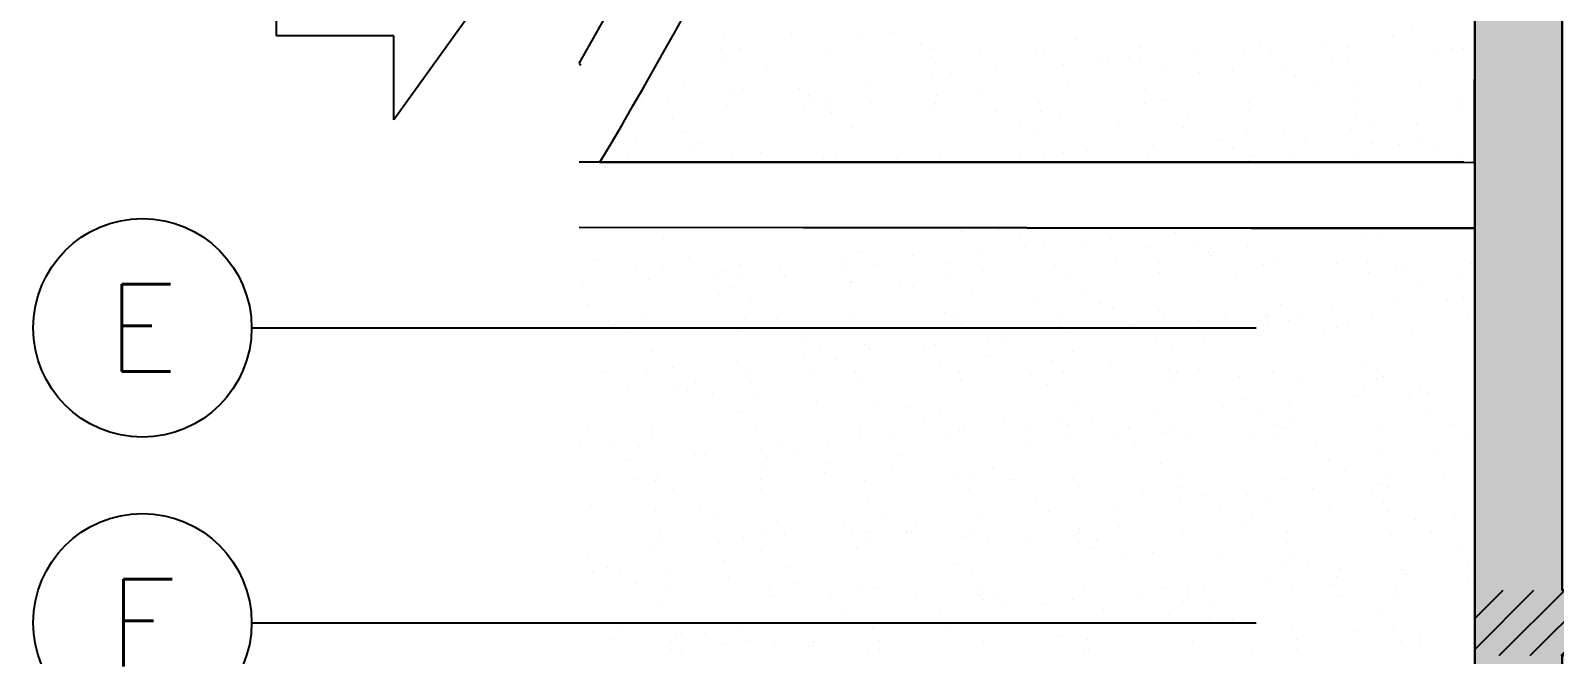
# Model space of a CAD drawing. Header units: millimetres. Extents: x 98 to 155, y -181 to 127.
# Drawn here: x 98.337 to 101.826, y 116.114 to 117.542 of the extents above; entities that cross this region are included whole.
import ezdxf
from ezdxf.enums import TextEntityAlignment as Align
from ezdxf.xclip import XClip

# ---------------------------------------------------------------- set-up
doc = ezdxf.new("R2010")
doc.units = ezdxf.units.MM
doc.header["$LTSCALE"] = 15
doc.header["$XCLIPFRAME"] = 2
for name, pattern in [('ACAD_ISO07W100', [3, 0, -3]), ('CENTER', [2, 1.25, -0.25, 0.25, -0.25]), ('HIDDEN', [0.375, 0.25, -0.125]), ('PHANTOM', [63.5, 31.75, -6.35, 6.35, -6.35, 6.35, -6.35]), ('PHANTOM2', [1.25, 0.625, -0.125, 0.125, -0.125, 0.125, -0.125])]:
    doc.linetypes.add(name, pattern=pattern)
doc.layers.get('0').update_dxf_attribs({"color": 250})
for name, color, linetype in [('A-CORTE', 250, 'CENTER'), ('A-EJES', 250, 'PHANTOM'), ('A-HATCH', 250, 'Continuous'), ('A-MURO BAJO', 250, 'Continuous'), ('A-PROYECCIONES', 250, 'HIDDEN'), ('A_60_HatchEstructuras', 250, 'Continuous'), ('DLP_VERDE', 250, 'Continuous'), ('MURO CF 60', 250, 'Continuous')]:
    doc.layers.add(name, color=color, linetype=linetype)
doc.layers.add('A-MUROS', color=252, linetype='Continuous', lineweight=30)
doc.layers.add('A_20_Estructuras', color=250, linetype='Continuous', lineweight=18)
doc.styles.add('R140', font='ariblk.ttf', dxfattribs={"height": 3.55})
doc.styles.add('R80', font='ARIALN.TTF', dxfattribs={"height": 2.03})
doc.styles.add('ROMANS', font='romans.shx', dxfattribs={"width": 0.8})

# ---------------------------------------------------------------- blocks, each defined once
blk = doc.blocks.new('*U107')
blk.add_line((0.1848, 0.7269), (-0.1848, -0.7269))
blk = doc.blocks.new('A$C9f73720c')
at = {"layer": 'A-MURO BAJO'}
for p, q in [((32.8654, 135.9376, 0), (33.3355, 138.0382, 0)), ((32.7102, 135.9456, 0), (33.1708, 137.9891, 0)), ((29.5513, 136.6548, 0), (32.7102, 135.9456, 0))]:
    blk.add_line(p, q, dxfattribs=at)
at = {"layer": 'A-MURO BAJO', "ltscale": 0.5}
blk.add_line((32.8592, 135.9133, 0), (35.7117, 135.2749, 0), dxfattribs=at)
for radius, start, end in [(10.95, 226.06341, 255.73466), (11.1, 226.53294, 242.9345)]:
    blk.add_arc((40.9333, 145.9234, 0), radius, start, end, dxfattribs=at)
at = {"layer": 'A-PROYECCIONES'}
blk.add_line((33.8842, 139.5869), (31.5046, 137.76), dxfattribs=at)
at = {"layer": 'A-PROYECCIONES', "linetype": 'Continuous'}
blk.add_arc((40.9333, 145.9234), 10.2, 225.13454, 255.73466, dxfattribs=at)
at = {"layer": 'DLP_VERDE', "linetype": 'Continuous'}
for p, q in [((32.2257, 138.0819), (32.2257, 138.0819)), ((32.3855, 138.0889), (32.3855, 138.0889)), ((32.43, 138.0909), (32.43, 138.0909)), ((32.537, 138.0605), (32.537, 138.0605)), ((32.2425, 138.0528), (32.2425, 138.0528)), ((32.3719, 138.0297), (32.3719, 138.0297)), ((32.3887, 138.0535), (32.3887, 138.0535)), ((32.6805, 138.0523), (32.6805, 138.0523)), ((32.7084, 138.0285), (32.7084, 138.0285)), ((32.3375, 137.9982), (32.3375, 137.9982)), ((32.1711, 137.9523), (32.1711, 137.9523)), ((32.6547, 137.9793), (32.6547, 137.9793)), ((32.8252, 137.9588), (32.8252, 137.9588)), ((32.985, 137.9658), (32.985, 137.9658)), ((33.0294, 137.9677), (33.0294, 137.9677)), ((32.1591, 137.9297), (32.1591, 137.9297)), ((32.1931, 137.9494), (32.1931, 137.9494)), ((32.2018, 137.9239), (32.2018, 137.9239)), ((32.2035, 137.9317), (32.2035, 137.9317)), ((32.2837, 137.9489), (32.2837, 137.9489)), ((32.3121, 137.9337), (32.3121, 137.9337)), ((32.4122, 137.9408), (32.4122, 137.9408)), ((32.4161, 137.92), (32.4161, 137.92)), ((32.572, 137.9478), (32.572, 137.9478)), ((32.6165, 137.9497), (32.6165, 137.9497)), ((32.6399, 137.9234), (32.6399, 137.9234)), ((32.9358, 137.9274), (32.9358, 137.9274)), ((33.0779, 137.9229), (33.0779, 137.9229)), ((32.3453, 137.9157), (32.3453, 137.9157)), ((32.4381, 137.9171), (32.4381, 137.9171)), ((32.4916, 137.9164), (32.4916, 137.9164)), ((32.5571, 137.9015), (32.5571, 137.9015)), ((32.5649, 137.897), (32.5649, 137.897)), ((32.6611, 137.8878), (32.6611, 137.8878)), ((32.6831, 137.8849), (32.6831, 137.8849)), ((32.7833, 137.9152), (32.7833, 137.9152)), ((32.9014, 137.8959), (32.9014, 137.8959)), ((32.9296, 137.9158), (32.9296, 137.9158)), ((32.1939, 137.8666), (32.1939, 137.8666)), ((32.5304, 137.8655), (32.5304, 137.8655)), ((32.8021, 137.8692), (32.8021, 137.8692)), ((32.9061, 137.8555), (32.9061, 137.8555)), ((32.9282, 137.8526), (32.9282, 137.8526)), ((32.1595, 137.8351), (32.1595, 137.8351)), ((32.4767, 137.8162), (32.4767, 137.8162)), ((32.8476, 137.8466), (32.8476, 137.8466)), ((33.0117, 137.8176), (33.0117, 137.8176)), ((33.0472, 137.8369), (33.0472, 137.8369)), ((32.1564, 137.7798), (32.1564, 137.7798)), ((32.1857, 137.7816), (32.1857, 137.7816)), ((32.3047, 137.7868), (32.3047, 137.7868)), ((32.3456, 137.7885), (32.3456, 137.7885)), ((32.39, 137.7905), (32.39, 137.7905)), ((32.4481, 137.7786), (32.4481, 137.7786)), ((32.5944, 137.7793), (32.5944, 137.7793)), ((32.5987, 137.7996), (32.5987, 137.7996)), ((32.7427, 137.7863), (32.7427, 137.7863)), ((32.7585, 137.8066), (32.7585, 137.8066)), ((32.803, 137.8085), (32.803, 137.8085)), ((32.8862, 137.7781), (32.8862, 137.7781)), ((33.0325, 137.7787), (33.0325, 137.7787)), ((33.2922, 137.8047), (33.2922, 137.8047)), ((32.7578, 137.7643), (32.7578, 137.7643)), ((33.0944, 137.7632), (33.0944, 137.7632)), ((33.3242, 137.7775), (33.3242, 137.7775)), ((33.4115, 137.7443), (33.4115, 137.7443)), ((32.1379, 137.7165), (32.1379, 137.7165)), ((32.3869, 137.734), (32.3869, 137.734)), ((32.7234, 137.7328), (32.7234, 137.7328)), ((33.0406, 137.7139), (33.0406, 137.7139)), ((32.2419, 137.7028), (32.2419, 137.7028)), ((32.264, 137.6999), (32.264, 137.6999)), ((32.3525, 137.7024), (32.3525, 137.7024)), ((32.3829, 137.6843), (32.3829, 137.6843)), ((32.6697, 137.6835), (32.6697, 137.6835)), ((33.358, 137.6834), (33.358, 137.6834)), ((33.4024, 137.6854), (33.4024, 137.6854)), ((32.1129, 137.642), (32.1129, 137.642)), ((32.2592, 137.6427), (32.2592, 137.6427)), ((32.2988, 137.6532), (32.2988, 137.6532)), ((32.3722, 137.6404), (32.3722, 137.6404)), ((32.4075, 137.6497), (32.4075, 137.6497)), ((32.4869, 137.6706), (32.4869, 137.6706)), ((32.509, 137.6677), (32.509, 137.6677)), ((32.5321, 137.6474), (32.5321, 137.6474)), ((32.551, 137.6415), (32.551, 137.6415)), ((32.5765, 137.6493), (32.5765, 137.6493)), ((32.628, 137.652), (32.628, 137.652)), ((32.6973, 137.6422), (32.6973, 137.6422)), ((32.732, 137.6383), (32.732, 137.6383)), ((32.7852, 137.6584), (32.7852, 137.6584)), ((32.8455, 137.6492), (32.8455, 137.6492)), ((32.945, 137.6654), (32.945, 137.6654)), ((32.989, 137.641), (32.989, 137.641)), ((32.9895, 137.6673), (32.9895, 137.6673)), ((33.2836, 137.6487), (33.2836, 137.6487)), ((33.3217, 137.662), (33.3217, 137.662)), ((33.427, 137.6404), (33.427, 137.6404)), ((32.1191, 137.6293), (32.1191, 137.6293)), ((32.1635, 137.6313), (32.1635, 137.6313)), ((32.754, 137.6354), (32.754, 137.6354)), ((32.873, 137.6197), (32.873, 137.6197)), ((32.9508, 137.6316), (32.9508, 137.6316)), ((32.977, 137.6061), (32.977, 137.6061)), ((33.2873, 137.6305), (33.2873, 137.6305)), ((32.209, 137.5709), (32.209, 137.5709)), ((32.5455, 137.5697), (32.5455, 137.5697)), ((32.5799, 137.6013), (32.5799, 137.6013)), ((32.9164, 137.6001), (32.9164, 137.6001)), ((32.999, 137.6032), (32.999, 137.6032)), ((33.2336, 137.5812), (33.2336, 137.5812)), ((33.2441, 137.5709), (33.2441, 137.5709)), ((32.1745, 137.5394), (32.1745, 137.5394)), ((32.8627, 137.5508), (32.8627, 137.5508)), ((33.3631, 137.5552), (33.3631, 137.5552)), ((33.3847, 137.5353), (33.3847, 137.5353)), ((33.4671, 137.5415), (33.4671, 137.5415)), ((33.4891, 137.5386), (33.4891, 137.5386)), ((32.0723, 137.5131), (32.0723, 137.5131)), ((32.2158, 137.5049), (32.2158, 137.5049)), ((32.3621, 137.5056), (32.3621, 137.5056)), ((32.4917, 137.5205), (32.4917, 137.5205)), ((32.5103, 137.5126), (32.5103, 137.5126)), ((32.5587, 137.4992), (32.5587, 137.4992)), ((32.6538, 137.5044), (32.6538, 137.5044)), ((32.7186, 137.5062), (32.7186, 137.5062)), ((32.763, 137.5081), (32.763, 137.5081)), ((32.8001, 137.5051), (32.8001, 137.5051)), ((32.9484, 137.5121), (32.9484, 137.5121)), ((32.9717, 137.5173), (32.9717, 137.5173)), ((33.2381, 137.5045), (33.2381, 137.5045)), ((33.3864, 137.5116), (33.3864, 137.5116)), ((33.5147, 137.5293), (33.5147, 137.5293)), ((32.0678, 137.4856), (32.0678, 137.4856)), ((32.0898, 137.4827), (32.0898, 137.4827)), ((32.1208, 137.4901), (32.1208, 137.4901)), ((32.1457, 137.4812), (32.1457, 137.4812)), ((32.2088, 137.4671), (32.2088, 137.4671)), ((32.3056, 137.4882), (32.3056, 137.4882)), ((32.35, 137.4901), (32.35, 137.4901)), ((32.7729, 137.4686), (32.7729, 137.4686)), ((33.4803, 137.4978), (33.4803, 137.4978)), ((32.3128, 137.4534), (32.3128, 137.4534)), ((32.3348, 137.4505), (32.3348, 137.4505)), ((32.4019, 137.4382), (32.4019, 137.4382)), ((32.4538, 137.4348), (32.4538, 137.4348)), ((32.7384, 137.437), (32.7384, 137.437)), ((33.4266, 137.4485), (33.4266, 137.4485)), ((32.3675, 137.4067), (32.3675, 137.4067)), ((32.5578, 137.4211), (32.5578, 137.4211)), ((32.5799, 137.4182), (32.5799, 137.4182)), ((32.6988, 137.4025), (32.6988, 137.4025)), ((32.1751, 137.376), (32.1751, 137.376)), ((32.3186, 137.3678), (32.3186, 137.3678)), ((32.4649, 137.3685), (32.4649, 137.3685)), ((32.6132, 137.3755), (32.6132, 137.3755)), ((32.6847, 137.3878), (32.6847, 137.3878)), ((32.7567, 137.3673), (32.7567, 137.3673)), ((32.8028, 137.3889), (32.8028, 137.3889)), ((32.8249, 137.386), (32.8249, 137.386)), ((32.9029, 137.368), (32.9029, 137.368)), ((32.9051, 137.365), (32.9051, 137.365)), ((32.9439, 137.3703), (32.9439, 137.3703)), ((32.9495, 137.367), (32.9495, 137.367)), ((33.1947, 137.3668), (33.1947, 137.3668)), ((33.318, 137.3831), (33.318, 137.3831)), ((33.3368, 137.3662), (33.3368, 137.3662)), ((33.341, 137.3674), (33.341, 137.3674)), ((33.3625, 137.385), (33.3625, 137.385)), ((33.4892, 137.3745), (33.4892, 137.3745)), ((32.0791, 137.329), (32.0791, 137.329)), ((32.1235, 137.3309), (32.1235, 137.3309)), ((32.3138, 137.3574), (32.3138, 137.3574)), ((32.3322, 137.34), (32.3322, 137.34)), ((32.4921, 137.347), (32.4921, 137.347)), ((32.5365, 137.3489), (32.5365, 137.3489)), ((32.7452, 137.358), (32.7452, 137.358)), ((32.9658, 137.3359), (32.9658, 137.3359)), ((33.1889, 137.338), (33.1889, 137.338)), ((33.2929, 137.3243), (33.2929, 137.3243)), ((33.3024, 137.3347), (33.3024, 137.3347)), ((32.5949, 137.3055), (32.5949, 137.3055)), ((32.9314, 137.3043), (32.9314, 137.3043)), ((33.3149, 137.3214), (33.3149, 137.3214)), ((33.4339, 137.3058), (33.4339, 137.3058)), ((32.224, 137.2751), (32.224, 137.2751)), ((32.5605, 137.274), (32.5605, 137.274)), ((32.8777, 137.2551), (32.8777, 137.2551)), ((33.2486, 137.2855), (33.2486, 137.2855)), ((32.0346, 137.2499), (32.0346, 137.2499)), ((32.1297, 137.2319), (32.1297, 137.2319)), ((32.1386, 137.2362), (32.1386, 137.2362)), ((32.1607, 137.2333), (32.1607, 137.2333)), ((32.1896, 137.2436), (32.1896, 137.2436)), ((32.278, 137.2389), (32.278, 137.2389)), ((32.4215, 137.2307), (32.4215, 137.2307)), ((32.5068, 137.2247), (32.5068, 137.2247)), ((32.5677, 137.2314), (32.5677, 137.2314)), ((32.716, 137.2384), (32.716, 137.2384)), ((32.8595, 137.2302), (32.8595, 137.2302)), ((33.2975, 137.2296), (33.2975, 137.2296)), ((33.3447, 137.2349), (33.3447, 137.2349)), ((33.4438, 137.2303), (33.4438, 137.2303)), ((32.1358, 137.1944), (32.1358, 137.1944)), ((32.2656, 137.1878), (32.2656, 137.1878)), ((32.2797, 137.2176), (32.2797, 137.2176)), ((32.31, 137.1897), (32.31, 137.1897)), ((32.3837, 137.2039), (32.3837, 137.2039)), ((32.4057, 137.201), (32.4057, 137.201)), ((32.5187, 137.1988), (32.5187, 137.1988)), ((32.5247, 137.1853), (32.5247, 137.1853)), ((32.6786, 137.2058), (32.6786, 137.2058)), ((32.723, 137.2078), (32.723, 137.2078)), ((32.9317, 137.2169), (32.9317, 137.2169)), ((33.1588, 137.2032), (33.1588, 137.2032)), ((32.1057, 137.1808), (32.1057, 137.1808)), ((32.6287, 137.1717), (32.6287, 137.1717)), ((32.6507, 137.1688), (32.6507, 137.1688)), ((32.7697, 137.1531), (32.7697, 137.1531)), ((32.7879, 137.1728), (32.7879, 137.1728)), ((33.4416, 137.1528), (33.4416, 137.1528)), ((32.417, 137.1424), (32.417, 137.1424)), ((32.7535, 137.1413), (32.7535, 137.1413)), ((32.8737, 137.1394), (32.8737, 137.1394)), ((32.8957, 137.1365), (32.8957, 137.1365)), ((32.0116, 137.0805), (32.0116, 137.0805)), ((32.046, 137.1121), (32.046, 137.1121)), ((32.0863, 137.0941), (32.0863, 137.0941)), ((32.2325, 137.0948), (32.2325, 137.0948)), ((32.3808, 137.1018), (32.3808, 137.1018)), ((32.3825, 137.1109), (32.3825, 137.1109)), ((32.5243, 137.0936), (32.5243, 137.0936)), ((32.6706, 137.0943), (32.6706, 137.0943)), ((32.6997, 137.092), (32.6997, 137.092)), ((32.8189, 137.1013), (32.8189, 137.1013)), ((32.9623, 137.0931), (32.9623, 137.0931)), ((33.1408, 137.1042), (33.1408, 137.1042)), ((33.2569, 137.1008), (33.2569, 137.1008)), ((33.2598, 137.0886), (33.2598, 137.0886)), ((33.2781, 137.0827), (33.2781, 137.0827)), ((33.3225, 137.0846), (33.3225, 137.0846)), ((33.4004, 137.0925), (33.4004, 137.0925)), ((32.3288, 137.0617), (32.3288, 137.0617)), ((32.4521, 137.0466), (32.4521, 137.0466)), ((32.4965, 137.0486), (32.4965, 137.0486)), ((32.7052, 137.0577), (32.7052, 137.0577)), ((32.8651, 137.0646), (32.8651, 137.0646)), ((32.9095, 137.0666), (32.9095, 137.0666)), ((33.3518, 137.0705), (33.3518, 137.0705)), ((33.3638, 137.0749), (33.3638, 137.0749)), ((33.3858, 137.072), (33.3858, 137.072)), ((31.9579, 137.0313), (31.9579, 137.0313)), ((31.9645, 137.019), (31.9645, 137.019)), ((31.9865, 137.0161), (31.9865, 137.0161)), ((32.0391, 137.0286), (32.0391, 137.0286)), ((32.0835, 137.0305), (32.0835, 137.0305)), ((32.2922, 137.0396), (32.2922, 137.0396)), ((33.3174, 137.0389), (33.3174, 137.0389)), ((32.1055, 137.0004), (32.1055, 137.0004)), ((32.2095, 136.9867), (32.2095, 136.9867)), ((32.2315, 136.9838), (32.2315, 136.9838)), ((32.239, 136.9794), (32.239, 136.9794)), ((32.5755, 136.9782), (32.5755, 136.9782)), ((32.6099, 137.0097), (32.6099, 137.0097)), ((32.9464, 137.0086), (32.9464, 137.0086)), ((33.2636, 136.9897), (33.2636, 136.9897)), ((32.0456, 136.9653), (32.0456, 136.9653)), ((32.1891, 136.957), (32.1891, 136.957)), ((32.2046, 136.9478), (32.2046, 136.9478)), ((32.3354, 136.9577), (32.3354, 136.9577)), ((32.3505, 136.9681), (32.3505, 136.9681)), ((32.4545, 136.9545), (32.4545, 136.9545)), ((32.4766, 136.9516), (32.4766, 136.9516)), ((32.4837, 136.9647), (32.4837, 136.9647)), ((32.6271, 136.9565), (32.6271, 136.9565)), ((32.7734, 136.9572), (32.7734, 136.9572)), ((32.8927, 136.9593), (32.8927, 136.9593)), ((32.9217, 136.9642), (32.9217, 136.9642)), ((33.2114, 136.9566), (33.2114, 136.9566)), ((33.3597, 136.9637), (33.3597, 136.9637)), ((32.5218, 136.929), (32.5218, 136.929)), ((32.5955, 136.9359), (32.5955, 136.9359)), ((32.6386, 136.9054), (32.6386, 136.9054)), ((32.683, 136.9074), (32.683, 136.9074)), ((32.6996, 136.9222), (32.6996, 136.9222)), ((32.7216, 136.9193), (32.7216, 136.9193)), ((32.8917, 136.9165), (32.8917, 136.9165)), ((33.096, 136.9254), (33.096, 136.9254)), ((33.1738, 136.9074), (33.1738, 136.9074)), ((33.3047, 136.9345), (33.3047, 136.9345)), ((32.0657, 136.8804), (32.0657, 136.8804)), ((32.1508, 136.8986), (32.1508, 136.8986)), ((32.2256, 136.8874), (32.2256, 136.8874)), ((32.27, 136.8894), (32.27, 136.8894)), ((32.4787, 136.8985), (32.4787, 136.8985)), ((32.8029, 136.877), (32.8029, 136.877)), ((32.8406, 136.9036), (32.8406, 136.9036)), ((33.0856, 136.8714), (33.0856, 136.8714)), ((33.1394, 136.8759), (33.1394, 136.8759)), ((32.432, 136.8467), (32.432, 136.8467)), ((32.7685, 136.8455), (32.7685, 136.8455)), ((33.1896, 136.8577), (33.1896, 136.8577)), ((33.2116, 136.8548), (33.2116, 136.8548)), ((33.3306, 136.8391), (33.3306, 136.8391)), ((32.0002, 136.8211), (32.0002, 136.8211)), ((32.0611, 136.8163), (32.0611, 136.8163)), ((32.1485, 136.8281), (32.1485, 136.8281)), ((32.2919, 136.8199), (32.2919, 136.8199)), ((32.3976, 136.8151), (32.3976, 136.8151)), ((32.4382, 136.8206), (32.4382, 136.8206)), ((32.5865, 136.8276), (32.5865, 136.8276)), ((32.73, 136.8194), (32.73, 136.8194)), ((32.8762, 136.8201), (32.8762, 136.8201)), ((33.0857, 136.8266), (33.0857, 136.8266)), ((33.168, 136.8189), (33.168, 136.8189)), ((33.3143, 136.8195), (33.3143, 136.8195)), ((31.9313, 136.7832), (31.9313, 136.7832)), ((32.0266, 136.7848), (32.0266, 136.7848)), ((32.0353, 136.7695), (32.0353, 136.7695)), ((32.0574, 136.7666), (32.0574, 136.7666)), ((32.3438, 136.7659), (32.3438, 136.7659)), ((32.7148, 136.7963), (32.7148, 136.7963)), ((32.8695, 136.7662), (32.8695, 136.7662)), ((33.0782, 136.7753), (33.0782, 136.7753)), ((33.2381, 136.7823), (33.2381, 136.7823)), ((33.2825, 136.7842), (33.2825, 136.7842)), ((31.9729, 136.7355), (31.9729, 136.7355)), ((32.1764, 136.7509), (32.1764, 136.7509)), ((32.2522, 136.7393), (32.2522, 136.7393)), ((32.2804, 136.7373), (32.2804, 136.7373)), ((32.3024, 136.7344), (32.3024, 136.7344)), ((32.4121, 136.7462), (32.4121, 136.7462)), ((32.4565, 136.7482), (32.4565, 136.7482)), ((32.6652, 136.7573), (32.6652, 136.7573)), ((32.8251, 136.7643), (32.8251, 136.7643)), ((33.3324, 136.7432), (33.3324, 136.7432)), ((31.9991, 136.7282), (31.9991, 136.7282)), ((32.0435, 136.7301), (32.0435, 136.7301)), ((32.4214, 136.7187), (32.4214, 136.7187)), ((32.5254, 136.705), (32.5254, 136.705)), ((32.5474, 136.7021), (32.5474, 136.7021)), ((32.625, 136.714), (32.625, 136.714)), ((31.9567, 136.6833), (31.9567, 136.6833)), ((32.103, 136.684), (32.103, 136.684)), ((32.2513, 136.691), (32.2513, 136.691)), ((32.254, 136.6836), (32.254, 136.6836)), ((32.3948, 136.6828), (32.3948, 136.6828)), ((32.5411, 136.6835), (32.5411, 136.6835)), ((32.5905, 136.6824), (32.5905, 136.6824)), ((32.6664, 136.6864), (32.6664, 136.6864)), ((32.6893, 136.6905), (32.6893, 136.6905)), ((32.7704, 136.6727), (32.7704, 136.6727)), ((32.7925, 136.6698), (32.7925, 136.6698)), ((32.8328, 136.6823), (32.8328, 136.6823)), ((33.1274, 136.69), (33.1274, 136.69)), ((33.2708, 136.6818), (33.2708, 136.6818)), ((33.2787, 136.6939), (33.2787, 136.6939)), ((31.8831, 136.6532), (31.8831, 136.6532)), ((32.2196, 136.6521), (32.2196, 136.6521)), ((32.5368, 136.6332), (32.5368, 136.6332)), ((33.0375, 136.6376), (33.0375, 136.6376)), ((33.2647, 136.6341), (33.2647, 136.6341)), ((32.1659, 136.6028), (32.1659, 136.6028)), ((32.4387, 136.5981), (32.4387, 136.5981)), ((32.5986, 136.6051), (32.5986, 136.6051)), ((32.643, 136.607), (32.643, 136.607)), ((32.8517, 136.6161), (32.8517, 136.6161)), ((33.056, 136.625), (33.056, 136.625)), ((33.1565, 136.6219), (33.1565, 136.6219)), ((33.1889, 136.6117), (33.1889, 136.6117)), ((33.2605, 136.6082), (33.2605, 136.6082)), ((33.2825, 136.6053), (33.2825, 136.6053)), ((32.0257, 136.5801), (32.0257, 136.5801)), ((32.1856, 136.587), (32.1856, 136.587)), ((32.23, 136.589), (32.23, 136.589)), ((32.8179, 136.5813), (32.8179, 136.5813)), ((33.1544, 136.5801), (33.1544, 136.5801)), ((31.8612, 136.5523), (31.8612, 136.5523)), ((31.8832, 136.5494), (31.8832, 136.5494)), ((31.9161, 136.5545), (31.9161, 136.5545)), ((32.0022, 136.5337), (32.0022, 136.5337)), ((32.0596, 136.5462), (32.0596, 136.5462)), ((32.2059, 136.5469), (32.2059, 136.5469)), ((32.3541, 136.5539), (32.3541, 136.5539)), ((32.447, 136.5509), (32.447, 136.5509)), ((32.4976, 136.5457), (32.4976, 136.5457)), ((32.6439, 136.5464), (32.6439, 136.5464)), ((32.7835, 136.5498), (32.7835, 136.5498)), ((32.7922, 136.5534), (32.7922, 136.5534)), ((33.0819, 136.5459), (33.0819, 136.5459)), ((33.1007, 136.5309), (33.1007, 136.5309)), ((33.2302, 136.5529), (33.2302, 136.5529)), ((32.0417, 136.489), (32.0417, 136.489)), ((32.0761, 136.5206), (32.0761, 136.5206)), ((32.1062, 136.5201), (32.1062, 136.5201)), ((32.1282, 136.5172), (32.1282, 136.5172)), ((32.2472, 136.5015), (32.2472, 136.5015)), ((32.3512, 136.4878), (32.3512, 136.4878)), ((32.4126, 136.5194), (32.4126, 136.5194)), ((32.7298, 136.5005), (32.7298, 136.5005)), ((32.3588, 136.4701), (32.3588, 136.4701)), ((32.3733, 136.4849), (32.3733, 136.4849)), ((32.4923, 136.4692), (32.4923, 136.4692)), ((32.5963, 136.4555), (32.5963, 136.4555)), ((32.6183, 136.4526), (32.6183, 136.4526)), ((32.6252, 136.4569), (32.6252, 136.4569)), ((32.7851, 136.4639), (32.7851, 136.4639)), ((33.0382, 136.4749), (33.0382, 136.4749)), ((33.1981, 136.4819), (33.1981, 136.4819)), ((33.2425, 136.4839), (33.2425, 136.4839)), ((31.9591, 136.4278), (31.9591, 136.4278)), ((31.9879, 136.4398), (31.9879, 136.4398)), ((32.0035, 136.4298), (32.0035, 136.4298)), ((32.0189, 136.4174), (32.0189, 136.4174)), ((32.2122, 136.4389), (32.2122, 136.4389)), ((32.3721, 136.4459), (32.3721, 136.4459)), ((32.4165, 136.4478), (32.4165, 136.4478)), ((32.64, 136.4182), (32.64, 136.4182)), ((32.7373, 136.437), (32.7373, 136.437)), ((32.9765, 136.4171), (32.9765, 136.4171)), ((33.0109, 136.4486), (33.0109, 136.4486)), ((31.8707, 136.4103), (31.8707, 136.4103)), ((32.1624, 136.4091), (32.1624, 136.4091)), ((32.2691, 136.3879), (32.2691, 136.3879)), ((32.3087, 136.4098), (32.3087, 136.4098)), ((32.457, 136.4168), (32.457, 136.4168)), ((32.6004, 136.4086), (32.6004, 136.4086)), ((32.6056, 136.3867), (32.6056, 136.3867)), ((32.7467, 136.4093), (32.7467, 136.4093)), ((32.9823, 136.4047), (32.9823, 136.4047)), ((33.0385, 136.4081), (33.0385, 136.4081)), ((33.0863, 136.391), (33.0863, 136.391)), ((33.1083, 136.3881), (33.1083, 136.3881)), ((33.1848, 136.4087), (33.1848, 136.4087)), ((31.8981, 136.3575), (31.8981, 136.3575)), ((32.2346, 136.3563), (32.2346, 136.3563)), ((33.2273, 136.3725), (33.2273, 136.3725)), ((31.828, 136.3165), (31.828, 136.3165)), ((31.8637, 136.326), (31.8637, 136.326)), ((32.5518, 136.3374), (32.5518, 136.3374)), ((32.9716, 136.3227), (32.9716, 136.3227)), ((33.016, 136.3247), (33.016, 136.3247)), ((33.2039, 136.3159), (33.2039, 136.3159)), ((33.2247, 136.3338), (33.2247, 136.3338)), ((31.932, 136.3029), (31.932, 136.3029)), ((31.9541, 136.3), (31.9541, 136.3)), ((31.9857, 136.2797), (31.9857, 136.2797)), ((32.0731, 136.2843), (32.0731, 136.2843)), ((32.1218, 136.2803), (32.1218, 136.2803)), ((32.1456, 136.2867), (32.1456, 136.2867)), ((32.1809, 136.3071), (32.1809, 136.3071)), ((32.19, 136.2886), (32.19, 136.2886)), ((32.3987, 136.2977), (32.3987, 136.2977)), ((32.5586, 136.3047), (32.5586, 136.3047)), ((32.5598, 136.2797), (32.5598, 136.2797)), ((32.603, 136.3066), (32.603, 136.3066)), ((32.9979, 136.2792), (32.9979, 136.2792)), ((33.1695, 136.2844), (33.1695, 136.2844)), ((31.81, 136.2767), (31.81, 136.2767)), ((31.8272, 136.2726), (31.8272, 136.2726)), ((31.9735, 136.2732), (31.9735, 136.2732)), ((32.1771, 136.2706), (32.1771, 136.2706)), ((32.1991, 136.2677), (32.1991, 136.2677)), ((32.2653, 136.272), (32.2653, 136.272)), ((32.3181, 136.252), (32.3181, 136.252)), ((32.4115, 136.2727), (32.4115, 136.2727)), ((32.462, 136.2552), (32.462, 136.2552)), ((32.7033, 136.2715), (32.7033, 136.2715)), ((33.1413, 136.271), (33.1413, 136.271)), ((32.0911, 136.2248), (32.0911, 136.2248)), ((32.4221, 136.2383), (32.4221, 136.2383)), ((32.4276, 136.2236), (32.4276, 136.2236)), ((32.4441, 136.2354), (32.4441, 136.2354)), ((32.5631, 136.2198), (32.5631, 136.2198)), ((33.1157, 136.2351), (33.1157, 136.2351)), ((32.0567, 136.1933), (32.0567, 136.1933)), ((32.3739, 136.1744), (32.3739, 136.1744)), ((32.6671, 136.2061), (32.6671, 136.2061)), ((32.6892, 136.2032), (32.6892, 136.2032)), ((32.7448, 136.2047), (32.7448, 136.2047)), ((32.9982, 136.1746), (32.9982, 136.1746)), ((33.1581, 136.1815), (33.1581, 136.1815)), ((33.2025, 136.1835), (33.2025, 136.1835)), ((32.0029, 136.144), (32.0029, 136.144)), ((32.1722, 136.1385), (32.1722, 136.1385)), ((32.2246, 136.1432), (32.2246, 136.1432)), ((32.3321, 136.1455), (32.3321, 136.1455)), ((32.3765, 136.1474), (32.3765, 136.1474)), ((32.5852, 136.1565), (32.5852, 136.1565)), ((32.6627, 136.1426), (32.6627, 136.1426)), ((32.7451, 136.1635), (32.7451, 136.1635)), ((32.9342, 136.1709), (32.9342, 136.1709)), ((33.0259, 136.1528), (33.0259, 136.1528)), ((33.0532, 136.1553), (33.0532, 136.1553)), ((33.1007, 136.1421), (33.1007, 136.1421)), ((33.1572, 136.1416), (33.1572, 136.1416)), ((33.1792, 136.1387), (33.1792, 136.1387)), ((31.9191, 136.1274), (31.9191, 136.1274)), ((31.9301, 136.1354), (31.9301, 136.1354)), ((31.9635, 136.1294), (31.9635, 136.1294)), ((32.0763, 136.1361), (32.0763, 136.1361)), ((32.3681, 136.1349), (32.3681, 136.1349)), ((32.5144, 136.1356), (32.5144, 136.1356)), ((32.655, 136.1225), (32.655, 136.1225)), ((32.9524, 136.1351), (32.9524, 136.1351)), ((32.9915, 136.1213), (32.9915, 136.1213)), ((32.2841, 136.0921), (32.2841, 136.0921)), ((32.6206, 136.0909), (32.6206, 136.0909)), ((32.9378, 136.072), (32.9378, 136.072)), ((32.2497, 136.0606), (32.2497, 136.0606)), ((32.5668, 136.0417), (32.5668, 136.0417)), ((33.1847, 136.0334), (33.1847, 136.0334)), ((32.5186, 136.0043), (32.5186, 136.0043)), ((32.563, 136.0062), (32.563, 136.0062)), ((32.6172, 135.9985), (32.6172, 135.9985)), ((32.9316, 136.0223), (32.9316, 136.0223)), ((32.976, 136.0243), (32.976, 136.0243)), ((32.634, 135.9703), (32.634, 135.9703)), ((32.909, 135.9973), (32.909, 135.9973)), ((33.0552, 135.998), (33.0552, 135.998)), ((33.1845, 135.9886), (33.1845, 135.9886)), ((32.879, 135.9381), (32.879, 135.9381)), ((33.1308, 135.9394), (33.1308, 135.9394)), ((32.983, 135.9244), (32.983, 135.9244)), ((33.0051, 135.9215), (33.0051, 135.9215)), ((33.124, 135.9058), (33.124, 135.9058)), ((33.1181, 135.8812), (33.1181, 135.8812))]:
    blk.add_line(p, q, dxfattribs=at)
at = {"layer": 'DLP_VERDE'}
for p, q in [((32.7125, 135.9455, 0), (33.1708, 137.9891, 0)), ((33.2972, 137.8674), (32.8591, 135.9134)), ((29.5512, 136.6544, 0), (32.7125, 135.9455, 0)), ((32.8591, 135.9134), (35.7118, 135.2748))]:
    blk.add_line(p, q, dxfattribs=at)
blk.add_arc((40.9333, 145.9234), 11.1, 226.53294, 242.9345, dxfattribs=at)
at = {"layer": 'A-HATCH'}
for p, rotation in [((33.9062, 138.5302, 0), 330.7199999999658), ((33.9684, 138.4715, 0), 331.1999999999658), ((34.0311, 138.4135, 0), 331.6799999999656)]:
    blk.add_blockref('*U107', p, dxfattribs=dict(at, rotation=rotation))
at = {"style": 'R80'}
for height, rotation, p in [(0.09, 0.009, (39.554, 141.0046, 0)), (0.09, 0.009, (45.7984, 139.3226, 0)), (0.09, 0.009, (50.4634, 135.3578, 0)), (0.09, 0.009, (41.9784, 129.0436, 0)), (0.09, 0.009, (37.8409, 128.6089, 0)), (0.09, 0.009, (35.483, 116.3582, 0)), (0.09, 0.009, (63.0395, 116.3253, 0)), (0.09, 0.009, (38.5607, 113.6321, 0)), (0.09, 0.009, (45.1292, 84.3757, 0)), (0.09, 0.009, (43.9111, 83.9335, 0)), (0.09, 0.009, (43.1485, 83.401, 0)), (0.09, 0.009, (28.0067, 80.1071, 0)), (0.09, 0.009, (44.3753, 79.9046, 0)), (0.09, 0.009, (55.151, 79.2173, 0)), (0.09, 0.009, (38.2608, 76.0049)), (0.09, 0.009, (39.0036, 75.5558)), (0.09, 0.009, (27.5137, 75.2133, 0)), (0.09, 0.009, (27.5137, 75.2133, 0)), (0.09, 0.009, (39.8519, 75.1543)), (0.09, 0.009, (25.3599, 70.2709, 0)), (0.09, 0.009, (32.1646, 69.192, 0)), (0.09, 0.009, (32.1646, 69.192, 0)), (0.09, 0.009, (26.9947, 68.6392, 0)), (0.09, 0.009, (59.8504, 67.3859, 0)), (0.09, 0.009, (24.839, 65.5107, 0)), (0.09, 0.009, (24.839, 65.5107, 0)), (0.09, 0.009, (33.5008, 60.261, 0)), (0.09, 0.009, (33.5008, 60.261, 0)), (0.09, 347.3908, (17.1069, 59.2726, 0)), (0.09, 0.009, (26.4708, 59.2035, 0)), (0.09, 0.009, (26.4708, 59.2035, 0)), (0.09, 0.009, (23.1216, 58.7685, 0)), (0.09, 0.009, (23.1216, 58.7685, 0)), (0.09, 0.009, (27.6632, 55.3959, 0)), (0.09, 0.009, (27.6632, 55.3959, 0)), (0.09, 0.009, (22.2239, 54.9818, 0)), (0.09, 0.009, (22.2239, 54.9818, 0)), (0.09, 0.009, (65.7174, 53.5803, 0)), (0.09, 0.009, (38.377, 51.7166, 0)), (0.09, 0.009, (38.377, 51.7166, 0)), (0.09, 0.009, (21.0294, 51.3767, 0)), (0.09, 0.009, (21.0294, 51.3767, 0)), (0.09, 0.009, (29.4091, 50.8876, 0)), (0.09, 0.009, (29.4091, 50.8876, 0)), (0.09, 0.009, (22.5184, 48.0808, 0)), (0.09, 0.009, (22.5184, 48.0808, 0)), (0.09, 0.009, (32.8305, 47.9478, 0)), (0.09, 0.009, (38.6414, 47.9238, 0)), (0.09, 1.5576, (45.5013, 47.0033, 0)), (0.09, 1.5576, (45.5013, 47.0033, 0)), (0.09, 1.5576, (42.9613, 45.8781, 0)), (0.09, 0.009, (31.2252, 43.4352, 0)), (0.09, 0.009, (31.2252, 43.4352, 0)), (0.09, 0.009, (24.8291, 43.3056, 0)), (0.09, 0.009, (24.8291, 43.3056, 0)), (0.09, 0.009, (28.8684, 42.6092, 0)), (0.09, 0.009, (28.8684, 42.6092, 0)), (0.09, 0.009, (46.0815, 42.4048, 0)), (0.09, 0.009, (19.0307, 42.0559, 0)), (0.09, 0.009, (19.0307, 42.0559, 0)), (0.09, 0.009, (70.9067, 41.0329, 0)), (0.09, 0.009, (22.7765, 38.7407, 0)), (0.09, 0.009, (22.7765, 38.7407, 0)), (0.09, 0.009, (17.8952, 37.4624, 0)), (0.09, 0.009, (17.8952, 37.4624, 0)), (0.09, 0.009, (25.8226, 33.2142, 0)), (0.09, 0.009, (21.5027, 31.2754, 0)), (0.1403, 0.009, (43.0178, 29.8778, 0)), (0.09, 0.009, (24.3978, 29.2659, 0)), (0.09, 0.009, (49.7565, 29.0287, 0)), (0.09, 0.009, (16.51, 28.4123, 0)), (0.09, 0.009, (16.51, 28.4123, 0)), (0.09, 0.009, (40.7946, 24.893, 0)), (0.09, 0.009, (18.1268, 23.6374, 0)), (0.09, 0.009, (20.346, 20.3291, 0)), (0.09, 0.009, (38.3365, 19.4632, 0)), (0.09, 0.009, (18.2869, 15.9828, 0)), (0.09, 0.009, (36.6694, 12.5977, 0)), (0.09, 337.7998, (24.7536, 11.2334, 0)), (0.09, 0.009, (33.5928, 10.3508, 0)), (0.09, 337.7998, (21.6109, 10.1247, 0)), (0.09, 337.7998, (16.5605, 9.5998, 0)), (0.09, 337.7998, (29.9414, 8.9534, 0)), (0.09, 337.7998, (31.6402, 7.9561, 0)), (0.09, 337.7998, (26.736, 7.7966, 0)), (0.09, 337.7998, (32.0288, 7.0232, 0)), (0.09, 0.009, (23.3239, 5.5763, 0)), (0.09, 0.009, (16.5347, 5.5678, 0)), (0.09, 0.009, (34.4718, 3.6379, 0))]:
    blk.add_attdef('N.P.T.+0.00', text='', height=height, rotation=rotation, dxfattribs=at).set_placement(p, align=Align.MIDDLE_CENTER)
for p in [(49.9263, 138.2431, 0), (56.6904, 136.252, 0), (60.5336, 135.5237, 0), (42.6322, 135.1839), (58.3591, 133.6514, 0), (46.2516, 126.9171), (67.6439, 125.1529), (62.2762, 107.4327), (41.3341, 103.0918, 0), (58.4477, 100.4887, -0.2526), (35.1548, 97.8545, 0), (58.3053, 94.9071, 0), (31.2618, 93.9445, 0), (38.1161, 91.318), (54.6279, 88.218, 0), (17.9393, 86.8861, 0), (34.7444, 85.6148, 0), (54.6869, 83.8861, 0), (35.5048, 81.4636, 0), (34.6534, 76.9929, 0), (59.6668, 73.2509), (40.4113, 65.8421, 0), (43.5611, 65.2125, 0), (64.4681, 61.3857), (43.9111, 51.4927, 0), (32.9744, 51.0828, 0), (48.0327, 50.0735, 0), (69.3242, 50.0814, 0), (52.9599, 39.4701, 0), (74.4159, 35.7467, 0)]:
    blk.add_attdef('N.P.T.+0.00', text='', height=0.2109, dxfattribs=at).set_placement(p, align=Align.MIDDLE_CENTER)
blk = doc.blocks.new('ESTRUC_P1')
at = {"layer": 'A_60_HatchEstructuras'}
h = blk.add_hatch(color=256, dxfattribs=at)
h.dxf.hatch_style = 1
h.paths.add_polyline_path([(7.5001, -6.85), (4.65, -6.85), (4.65, -4.3), (4.5, -4.3), (4.5, -6.85), (1.75, -6.85), (1.75, -6.25), (1.6, -6.25), (1.6, -6.85), (-1.15, -6.85), (-1.15, -2.8), (-1.35, -2.8), (-1.35, -11.05), (-1.15, -11.05), (-1.15, -7), (1.6, -7), (1.6, -7.6), (1.75, -7.6), (1.75, -7), (4.5, -7), (4.5, -9.55), (4.65, -9.55), (4.65, -7), (7.5001, -7)])
h.paths.add_polyline_path([(3.3, -4.45), (3.75, -4.45), (3.75, -4.3), (1.6, -4.3), (1.6, -5.5), (1.7468, -5.5), (1.75, -5.5), (1.75, -4.45), (3.1, -4.45), (3.1, -6.05), (3.3, -6.05)], flags=17)
h.paths.add_polyline_path([(3.3, -7.8), (3.1, -7.8), (3.1, -9.4), (1.75, -9.4), (1.75, -8.35), (1.6, -8.35), (1.6, -9.55), (3.75, -9.55), (3.75, -9.4), (3.3, -9.4)], flags=17)
at = {"layer": 'A_20_Estructuras'}
blk.add_lwpolyline([(7.5001, -6.85), (4.65, -6.85), (4.65, -4.3), (4.5, -4.3), (4.5, -6.85), (1.75, -6.85), (1.75, -6.25), (1.6, -6.25), (1.6, -6.85), (-1.15, -6.85), (-1.15, -2.8), (-1.35, -2.8), (-1.35, -11.05), (-1.15, -11.05), (-1.15, -7), (1.6, -7), (1.6, -7.6), (1.75, -7.6), (1.75, -7), (4.5, -7), (4.5, -9.55), (4.65, -9.55), (4.65, -7), (7.5001, -7)], close=True, dxfattribs=at)
blk = doc.blocks.new('*U100')
blk.add_lwpolyline([(-4.5, 4.5), (0, 4.5), (0, 7.714), (5.54, 0), (0, -7.714), (0, -4.5), (-4.5, -4.5)], close=True)
at = {"linetype": 'Continuous', "style": 'R140'}
blk.add_attdef('ELEVACION', text='', height=3.55, dxfattribs=at).set_placement((0, 0.002), align=Align.MIDDLE_CENTER)
blk = doc.blocks.new('Cortes-Elev.')
at = {"layer": 'A-CORTE', "linetype": 'CENTER', "ltscale": 0.5, "xscale": 0.05980032655866058, "yscale": 0.05980032655866058, "zscale": 0.05980032655866058}
blk.add_blockref('*U100', (-2.474, 30.7375), dxfattribs=at).add_auto_attribs({'ELEVACION': 'E3'})
blk = doc.blocks.new('Ejes_Torre C 1var')
at = {"layer": 'A-EJES', "linetype": 'PHANTOM2', "ltscale": 0.5}
for points in [[(-2.8, 7.6), (-0.5, 7.6)], [(-2.8, 6.925), (-0.5, 6.925)]]:
    blk.add_lwpolyline(points, dxfattribs=at)
at = {"layer": 'A-EJES', "linetype": 'Continuous'}
for centre in [(-3.05, 7.6), (-3.05, 6.925)]:
    blk.add_circle(centre, 0.25, dxfattribs=at)
at = {"layer": 'A-EJES', "linetype": 'Continuous', "style": 'ROMANS'}
for s, p in [('E', (-3.05, 7.6)), ('F', (-3.05, 6.925))]:
    blk.add_text(s, height=0.2, dxfattribs=at).set_placement(p, align=Align.MIDDLE_CENTER)

msp = doc.modelspace()

# ---------------------------------------------------------------- block references
at = {"linetype": 'ACAD_ISO07W100', "ltscale": 5}
ref = msp.add_blockref('A$C9f73720c', (241.452, 114.8591), dxfattribs=dict(at, rotation=102.6156181418625))
XClip(ref).set_block_clipping_path([(22.1542253106, 140.4101169162), (10.3600901397, 87.7136669306), (29.6608346476, 83.3939150368), (41.4549698184, 136.0903650224)])

# ---------------------------------------------------------------- next in the draw order: hatches: boundary and pattern name
at = {"layer": 'MURO CF 60'}
h = msp.add_hatch(dxfattribs=at)
h.set_pattern_fill('_USER', color=256, scale=0.05, angle=45, pattern_type=0)
h.set_pattern_definition([(45, (128.673205, 65.58629), (-0.03535534, 0.03535534), [])])
h.paths.add_polyline_path([(110.3432, 116.2615), (101.6432, 116.2616), (101.6432, 116.1115), (110.3432, 116.1115)])

# ---------------------------------------------------------------- next in the draw order: linework, layer by layer
at = {"layer": 'A-MUROS'}
msp.add_lwpolyline([(104.5932, 116.2616), (101.8432, 116.2616), (101.8432, 120.3116), (101.6432, 120.3116), (101.6432, 112.0616), (101.8432, 112.0616), (101.8432, 116.1116), (104.5932, 116.1116)], dxfattribs=at)

# ---------------------------------------------------------------- next in the draw order: block references
msp.add_blockref('ESTRUC_P1', (102.9932, 123.1113))
at = {"layer": 'A-CORTE'}
msp.add_blockref('Cortes-Elev.', (101.6432, 87.0616), dxfattribs=at)
at = {"layer": 'A-MUROS'}
msp.add_blockref('Ejes_Torre C 1var', (101.6432, 109.2616), dxfattribs=at)

doc.saveas('drawing.dxf')
